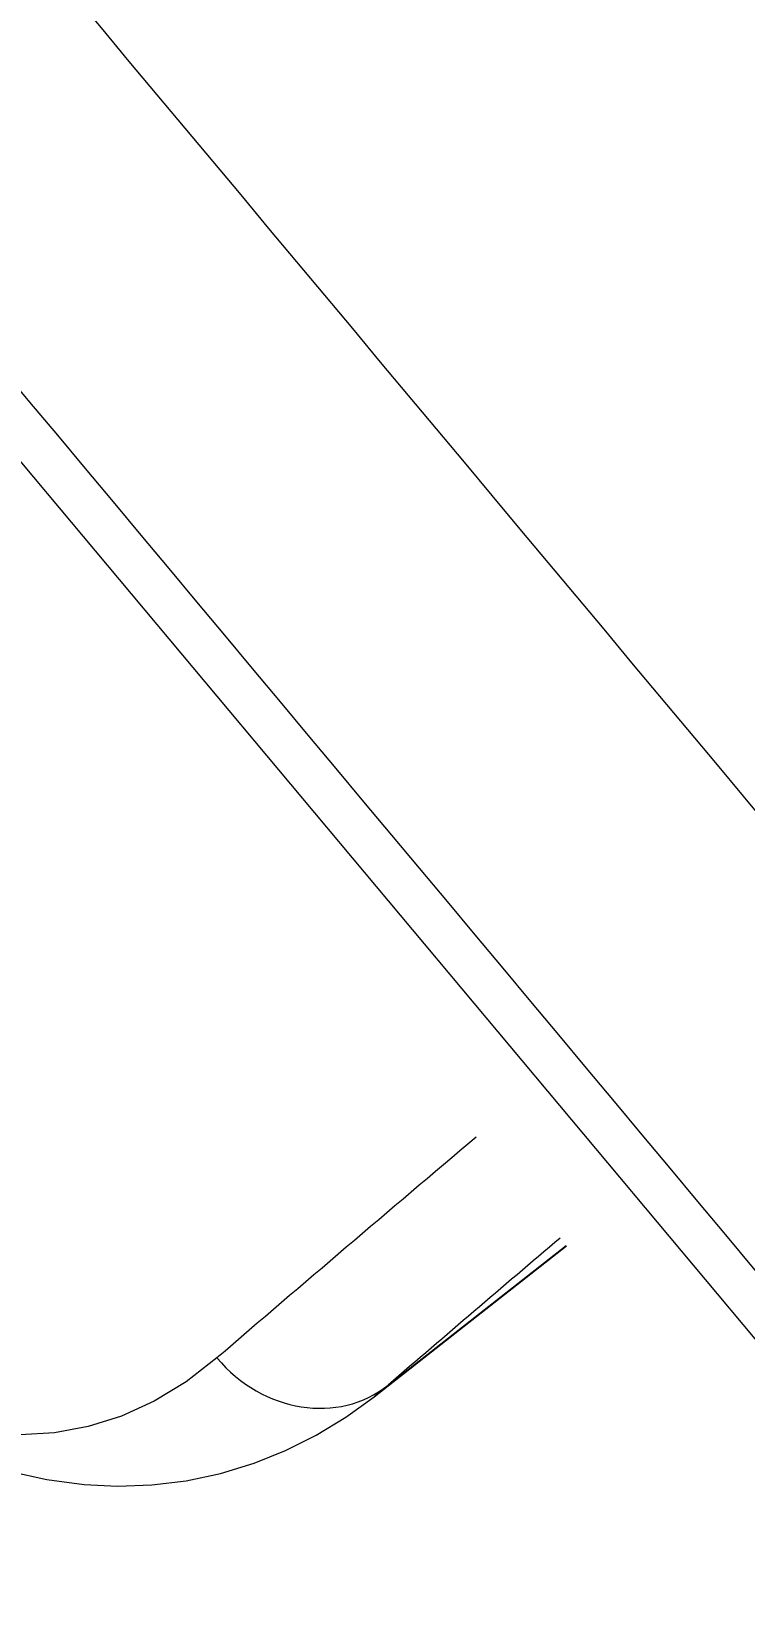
# Model space of a CAD drawing. Header units: metres. Extents: x 2999 to 3109, y 1752 to 1796.
# Drawn here: x 3008.56919 to 3008.58012, y 1761.21033 to 1761.23456 of the extents above; entities that cross this region are included whole.
import ezdxf

# ---------------------------------------------------------------- set-up
doc = ezdxf.new("R2010")
doc.units = ezdxf.units.M
doc.layers.add('PAREDES', color=7, linetype='Continuous')
doc.styles.add('PADRAO MK', font='')
doc.styles.get('PADRAO MK').set_extended_font_data('AvantGarde Bk BT')

msp = doc.modelspace()

# ---------------------------------------------------------------- linework, layer by layer
at = {"layer": 'PAREDES', "color": 253, "lineweight": 0}
for p, q in [((3008.53523527378, 1761.268321324228), (3008.644582626262, 1761.137701271657)), ((3008.574438614552, 1761.213635349263), (3008.577389201761, 1761.215949394445)), ((3008.574655189363, 1761.213813070944), (3008.57738520559, 1761.21595416804))]:
    msp.add_line(p, q, dxfattribs=at)
for points in [[(3008.57203070332, 1761.214228956518), (3008.571556838705, 1761.213863387849), (3008.571067877334, 1761.213567007374), (3008.57056682951, 1761.213339071641), (3008.570055941492, 1761.213178038388), (3008.569537685918, 1761.21308247527), (3008.56901380187, 1761.213050495042), (3008.568485989251, 1761.213080257264), (3008.567955564876, 1761.213169998782), (3008.567423416735, 1761.213317517858), (3008.566890173818, 1761.213521112313), (3008.566356465112, 1761.213779079966), (3008.565822388494, 1761.214089592412), (3008.565287728416, 1761.214451195646), (3008.564752190971, 1761.21486252926), (3008.564215153586, 1761.215322435294), (3008.563945711622, 1761.215570320831)], [(3008.564099862789, 1761.215396259485), (3008.56479932931, 1761.214764764467), (3008.565512326161, 1761.214191081219), (3008.566292705151, 1761.213646822719), (3008.566945892504, 1761.213259634491), (3008.567672008187, 1761.212902852467), (3008.56831381492, 1761.212652676187), (3008.568862546383, 1761.212487439448), (3008.569423708358, 1761.212365164202), (3008.569994845726, 1761.212289924183), (3008.570506908179, 1761.212265284297), (3008.571033503795, 1761.212283376182), (3008.571560708538, 1761.212346950619), (3008.572084182187, 1761.21245738888), (3008.572599860906, 1761.212614791255), (3008.573082947685, 1761.212809224432), (3008.573551992275, 1761.213045153096), (3008.574004528452, 1761.213321149452), (3008.574438614552, 1761.213635349263)]]:
    msp.add_lwpolyline(points, dxfattribs=at)
for centre, radius, start, end in [((3009.676827079062, 1762.285709528957), 1.466147559632665, 210.8146830557488, 229.0535089544584), ((2890.801361984001, 1662.769889237703), 153.5083563845369, 39.85287471377126, 39.9166537863093), ((2900.619428974986, 1670.988865218318), 140.6997006626653, 39.84579946473309, 39.9151674848393), ((3008.955528494274, 1760.767867092261), 0.5884808922823075, 130.1599142005845, 130.6679641616235), ((3008.885389196448, 1760.852912446247), 0.4762405347314129, 130.3110662866044, 130.7283293729282), ((3008.5705095927, 1761.218643456246), 0.006365368589850779, 308.1150903455263, 310.6367415454984)]:
    msp.add_arc(centre, radius, start, end, dxfattribs=at)
for centre, major_axis, ratio, start_param, end_param in [((3011.830666244882, 1764.088775767936), (3.262736375842771, 2.73136916975431), 0.5783642864339333, 3.047316074371338, 3.235869169235229), ((3008.573390690221, 1761.215362362558), (-0.001305761458443988, 0.001514908447507356), 0.8851911425590516, 1.556096196174622, 3.111242055892944)]:
    msp.add_ellipse(centre, major_axis=major_axis, ratio=ratio, start_param=start_param, end_param=end_param, dxfattribs=at)

# ---------------------------------------------------------------- texts
at = {"layer": 'PAREDES', "color": 253, "lineweight": 0, "style": 'PADRAO MK'}
msp.add_text('Cons. 11', height=0.24, dxfattribs=at).set_placement((3008.142766833259, 1760.970588005673))

doc.saveas('drawing.dxf')
